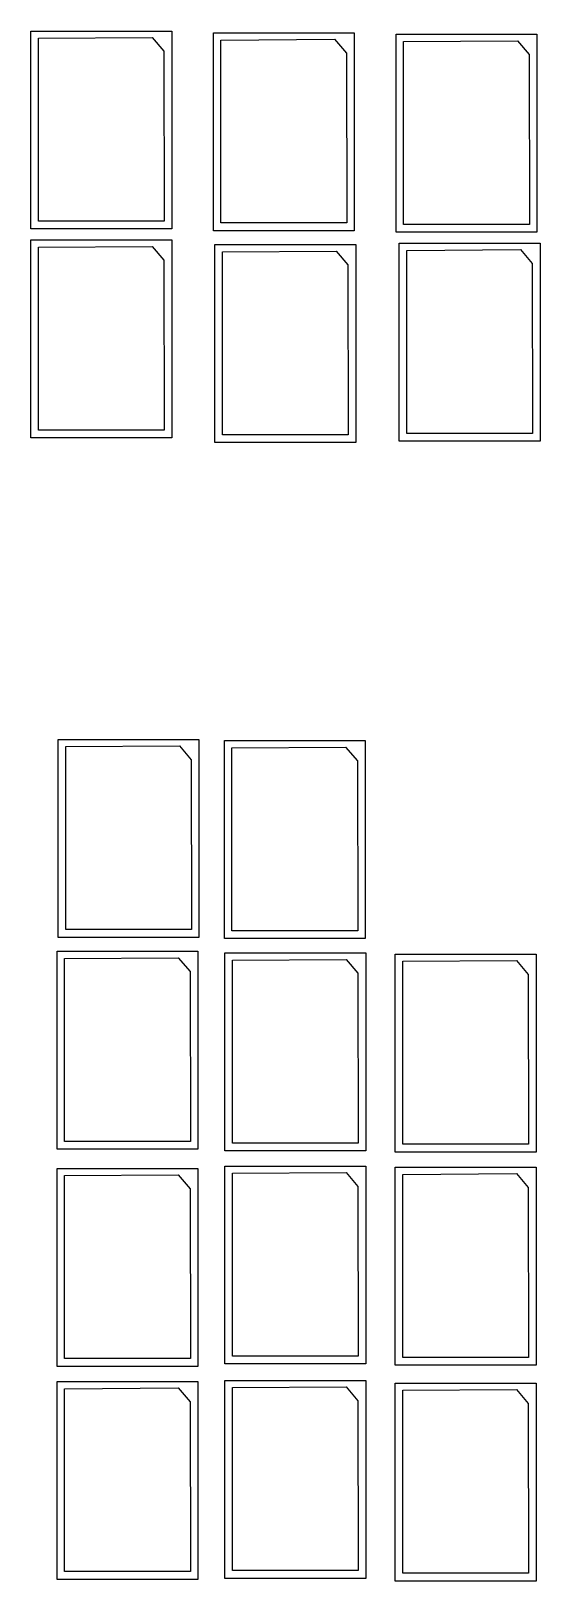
# Model space of a CAD drawing. Extents: x 0.2 to 7.9, y 0.3 to 23.8.
import ezdxf

# ---------------------------------------------------------------- set-up
doc = ezdxf.new("R2010")
doc.units = 0
doc.layers.add('outline', color=7, linetype='CONTINUOUS')

msp = doc.modelspace()

# ---------------------------------------------------------------- linework, layer by layer
at = {"layer": 'outline', "color": 7}
for points in [[(0.18182, 23.752168), (2.316955, 23.752168), (2.316955, 20.752168), (0.18182, 20.752168)], [(0.295333, 23.64406), (2.019657, 23.654871), (2.198036, 23.44406), (2.203441, 20.871088), (0.295333, 20.871088)], [(2.949883, 23.723355), (5.085018, 23.723355), (5.085018, 20.723355), (2.949883, 20.723355)], [(3.063396, 23.615247), (4.78772, 23.626058), (4.966099, 23.415247), (4.971504, 20.842274), (3.063396, 20.842274)], [(5.721462, 23.70231), (7.856597, 23.70231), (7.856597, 20.70231), (5.721462, 20.70231)], [(5.834976, 23.594202), (7.5593, 23.605013), (7.737678, 23.394202), (7.743084, 20.82123), (5.834976, 20.82123)], [(0.18182, 20.585502), (2.316955, 20.585502), (2.316955, 17.585502), (0.18182, 17.585502)], [(0.295333, 20.477394), (2.019657, 20.488205), (2.198036, 20.277394), (2.203441, 17.704421), (0.295333, 17.704421)], [(2.973043, 20.514016), (5.108178, 20.514016), (5.108178, 17.514016), (2.973043, 17.514016)], [(5.768202, 20.535537), (7.903337, 20.535537), (7.903337, 17.535537), (5.768202, 17.535537)], [(5.881715, 20.427429), (7.60604, 20.438239), (7.784418, 20.227429), (7.789823, 17.654456), (5.881715, 17.654456)], [(3.086556, 20.405908), (4.81088, 20.416719), (4.989259, 20.205908), (4.994664, 17.632936), (3.086556, 17.632936)], [(0.594552, 13.013855), (2.729687, 13.013855), (2.729687, 10.013855), (0.594552, 10.013855)], [(3.116338, 12.996941), (5.251473, 12.996941), (5.251473, 9.996941), (3.116338, 9.996941)], [(0.708066, 12.905747), (2.43239, 12.916557), (2.610768, 12.705747), (2.616174, 10.132774), (0.708066, 10.132774)], [(3.229851, 12.888833), (4.954176, 12.899644), (5.132554, 12.688833), (5.137959, 10.11586), (3.229851, 10.11586)], [(0.577865, 9.804131), (2.713, 9.804131), (2.713, 6.804131), (0.577865, 6.804131)], [(0.691378, 9.696023), (2.415702, 9.706834), (2.594081, 9.496023), (2.599486, 6.92305), (0.691378, 6.92305)], [(3.124284, 9.778755), (5.259419, 9.778755), (5.259419, 6.778755), (3.124284, 6.778755)], [(3.237798, 9.670647), (4.962122, 9.681458), (5.1405, 9.470647), (5.145906, 6.897674), (3.237798, 6.897674)], [(5.707833, 9.760762), (7.842968, 9.760762), (7.842968, 6.760762), (5.707833, 6.760762)], [(5.821347, 9.652654), (7.545671, 9.663464), (7.72405, 9.452654), (7.729455, 6.879681), (5.821347, 6.879681)], [(0.577865, 6.512465), (2.713, 6.512465), (2.713, 3.512465), (0.577865, 3.512465)], [(0.691378, 6.404357), (2.415702, 6.415167), (2.594081, 6.204357), (2.599486, 3.631384), (0.691378, 3.631384)], [(3.124284, 6.549588), (5.259419, 6.549588), (5.259419, 3.549588), (3.124284, 3.549588)], [(3.237798, 6.44148), (4.962122, 6.452291), (5.1405, 6.24148), (5.145906, 3.668508), (3.237798, 3.668508)], [(5.707833, 6.531595), (7.842968, 6.531595), (7.842968, 3.531595), (5.707833, 3.531595)], [(5.821347, 6.423487), (7.545671, 6.434298), (7.72405, 6.223487), (7.729455, 3.650514), (5.821347, 3.650514)], [(3.124284, 3.299583), (5.259419, 3.299583), (5.259419, 0.299583), (3.124284, 0.299583)], [(0.577867, 3.2833), (2.713002, 3.2833), (2.713002, 0.2833), (0.577867, 0.2833)], [(0.691381, 3.175191), (2.415705, 3.186002), (2.594083, 2.975191), (2.599489, 0.402219), (0.691381, 0.402219)], [(3.237798, 3.191475), (4.962122, 3.202286), (5.1405, 2.991475), (5.145906, 0.418502), (3.237798, 0.418502)], [(5.707833, 3.260757), (7.842968, 3.260757), (7.842968, 0.260757), (5.707833, 0.260757)], [(5.821347, 3.152649), (7.545671, 3.163459), (7.72405, 2.952649), (7.729455, 0.379676), (5.821347, 0.379676)]]:
    msp.add_lwpolyline(points, close=True, dxfattribs=at)

doc.saveas('drawing.dxf')
